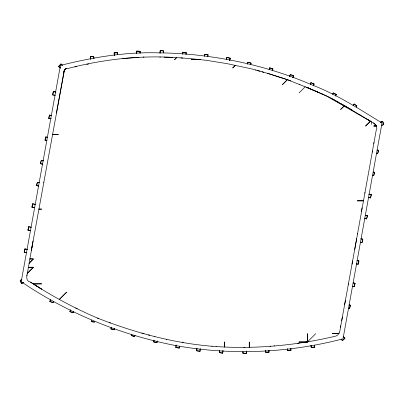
<?xml version="1.0" encoding="UTF-8"?>
<svg xmlns="http://www.w3.org/2000/svg" width="404" height="404" viewBox="0 0 404 404"><rect width="100%" height="100%" fill="white"/><g stroke="black" fill="none" stroke-linecap="round" stroke-linejoin="round"><path stroke-width="0.61" d="M297.703 343.375L299.101 343.188L299.101 341.981L307.358 341.981L307.404 333.674L307.409 341.971L315.706 333.674M249.248 347.218L249.283 341.981L249.283 347.218M268.973 350.455L268.948 352.283L267.11 352.293L265.605 352.162L265.625 350.319M265.605 352.162L265.559 350.218M268.948 352.283L268.892 350.389M140.031 53.101L140.072 51.263L136.729 51.111L136.673 53.55M140.102 53.207L140.072 51.263M136.749 53.621L136.729 51.111M246.389 350.98L246.243 353.414L242.905 353.131L242.981 351.904M242.905 353.131L242.915 351.808M246.243 353.414L246.278 351.52M160.014 53.02L160.211 50.586L163.544 50.944L163.453 52.884M163.443 52.166L163.544 50.944M160.085 53.096L160.211 50.586M32.108 246.309L27.664 271.634C26.816 275.478 25.174 281.174 30.628 282.209C52.131 296.208 74.79 308.489 98.44 318.463M179.416 346.238L179.224 348.041L175.912 347.561L176.164 345.137M26.922 275.866L26.982 275.276M204.439 56.095L204.641 54.277L206.474 54.444L208.025 54.813L207.813 56.666M207.823 55.944L207.959 54.727M361.55 211.59L361.964 207.848M371.271 124.351L371.549 121.862L325.685 95.551L310.277 88.83L287.31 79.649L267.751 73.397L252.081 68.993L226.972 63.63L206.419 60.317L189.345 58.494L172.483 57.363L164.049 57.186M186.012 53.884L186.153 52.666L182.835 52.207L182.628 54.025M200.273 348.854L199.99 351.278L196.894 350.879L196.612 350.728L196.889 348.238M199.99 351.278L200.192 348.753M204.51 56.166L204.641 54.277M196.677 350.813L196.955 348.374M222.973 350.707L222.695 353.131L219.377 352.667L219.589 350.839M182.699 54.096L182.835 52.207M186.002 54.606L186.153 52.666M175.912 347.561L176.134 345.011M179.224 348.041L179.361 346.162M219.377 352.667L219.534 350.728M222.695 353.131L222.907 350.627M26.598 252.702L24.2 252.237L24.836 249.182L25.008 248.909L27.447 249.389M30.34 230.548L27.947 230.083L28.578 227.028L28.75 226.755L31.189 227.23M34.35 207.611L31.951 207.146L32.583 204.091L32.759 203.818L35.199 204.298M38.39 186.012L36.597 185.668L36.91 183.855L37.4 182.34L39.233 182.694M42.89 164.236L40.496 163.772L41.208 160.499L43.132 160.802M46.844 140.617L45.046 140.269L45.359 138.461L45.849 136.941L47.682 137.299M50.561 118.746L48.763 118.397L49.081 116.589L49.571 115.069L51.399 115.428M55.03 95.349L52.636 94.884L53.267 91.829L53.439 91.556L55.883 92.036M356.681 238.607L340.779 325.791C340.052 329.31 340.057 334.674 336.057 336.032C296.9 345.415 256.282 349.213 216.069 346.561M357.116 260.529L358.914 260.893L358.585 262.701L358.085 264.216L356.252 263.842M368.913 194.137L371.306 194.617L370.569 197.884L368.65 197.566M361.014 238.804L362.807 239.168L362.07 242.43L360.762 242.238M365.585 215.231L367.377 215.595L367.049 217.403L366.549 218.917L364.721 218.544M373.291 172.048L374.488 172.291L374.16 174.099L373.75 175.558L372.438 175.366M377.275 150.061L378.472 150.298L378.144 152.106L377.735 153.565L376.427 153.374M340.557 327.23L340.779 325.791M349.182 304.939L350.374 305.197L350.021 307L349.586 308.449L348.283 308.242M353.248 282.886L355.035 283.275L354.682 285.078L354.162 286.582L352.333 286.184M229.73 60.555L230.144 58.136L226.856 57.489L226.548 59.292M31.34 250.647L33.083 240.981M226.614 59.368L226.856 57.489M229.775 60.676L230.144 58.136M357.5 234.042L357.565 233.699M364.863 193.183L364.984 192.526M372.261 152.151L372.463 151.01M43.773 182.376L43.824 182.113M354.732 249.414L376.154 130.537C378.381 126.624 374.872 123.397 371.549 121.862M63.216 75.821C63.261 72.104 64.17 67.407 68.695 68.286C102.535 59.58 137.547 55.474 172.483 57.363M31.371 250.47L64.398 69.917L56.409 113.115M341.688 320.801L342.375 317.069M344.622 304.762L345.405 300.465M348.334 284.441L348.44 283.861M352.046 264.125L352.626 260.949M27.179 274.069L27.315 273.397L33.406 267.251L28.431 267.251M157.323 340.92L156.929 342.708L155.126 342.345L153.677 341.91L154.07 340.112M153.677 341.91L153.889 340.602M156.929 342.708L157.121 341.451M52.636 94.884L53.439 91.556M27.947 230.083L28.75 226.755M247.334 64.019L247.753 62.236L250.995 63.08L250.763 64.382M250.712 64.271L250.995 63.08M48.763 118.397L49.571 115.069M45.046 140.269L45.849 136.941M40.496 163.772L41.299 160.444M36.597 185.668L37.4 182.34M31.951 207.146L32.759 203.818M24.2 252.237L25.008 248.909M247.399 64.095L247.753 62.236M114.483 328.604L114.201 329.79L112.408 329.396L110.964 328.932L111.252 327.735M134.911 335.28L134.628 336.466L132.835 336.072L131.391 335.608L131.679 334.416M91.253 321.266C99.798 322.377 89.415 322.978 91.546 320.054M110.964 328.932L111.206 327.629M131.391 335.608L131.633 334.305M114.201 329.79L114.418 328.538M134.628 336.466L134.845 335.214M377.644 153.621L378.472 150.298M373.66 175.614L374.488 172.291M370.478 197.94L371.306 194.617M366.549 218.917L367.377 215.595M361.979 242.486L362.807 239.168M358.085 264.216L358.914 260.893M73.508 311.454L73.205 312.635L69.983 311.742L70.432 309.954M69.983 311.742L70.387 309.838M73.205 312.635L73.437 311.388M354.162 286.582L355.035 283.275M349.5 308.505L350.374 305.197M53.444 301.359L53.116 302.535L51.338 302.076L49.914 301.561L50.242 300.379M49.914 301.561L50.369 299.667M53.116 302.535L53.379 301.293M269.16 69.614L269.675 67.857L271.448 68.337L272.912 68.963L272.387 70.756M272.523 70.049L272.862 68.867M269.221 69.695L269.675 67.857M289.693 76.316L290.264 74.578L292.021 75.119L293.466 75.795L292.88 77.568M292.844 77.452L293.42 75.7M289.749 76.401L290.264 74.578M310.282 84.456L310.908 82.734L312.651 83.33L314.07 84.052L313.428 85.805M313.398 85.683L314.029 83.956M310.338 84.537L310.908 82.734M23.715 282.527L21.488 283.517L20.2 280.426L21.387 279.81M338.784 333.674L332.31 333.674L338.794 333.664L339.108 332.946M381.411 125.487L383.755 124.558L383.755 124.24L382.623 121.326L380.381 122.205M332.739 94.087L333.25 92.976L334.936 93.708L336.259 94.435L335.774 95.667M335.497 96.112L336.259 94.435M332.795 94.162L333.25 92.976M353.111 105.555L354.111 104.025L356.868 105.919L356.207 107.065M356.202 106.949L356.868 105.919M353.141 105.651L354.111 104.025M60.423 68.054L58.636 66.397L60.964 63.994L62.468 65.261M343.269 336.527L344.94 338.264L342.496 340.552L341.072 339.193M29.139 263.221L33.406 258.949L29.886 258.944L33.406 258.949L29.139 263.196M27.326 273.331L33.406 267.251L28.416 267.327M59.307 299.47L66.62 292.163L59.297 299.465M299.101 92.89L305.237 86.754M375.356 124.573L373.826 126.104L376.594 126.104M373.993 142.546L373.826 143.465M58.636 66.397L61.07 63.994M344.526 105.661L340.612 109.499L344.481 105.631L340.612 103.469M342.39 340.552L344.94 338.264M21.488 283.517L23.195 282.654M20.2 280.426L21.882 279.679M380.336 122.326L382.623 121.326M381.543 125.346L383.8 124.462M65.7 68.574L66.12 68.483L64.256 70.347L66.195 68.468L66.877 68.402M76.669 66.564L74.922 66.943M86.845 64.362L88.622 63.978M90.658 59.257L90.324 56.843L93.652 56.464L93.986 58.383M304.227 342.511L308.318 341.814M114.292 55.318L114.125 52.884L117.468 52.732L117.67 54.666M314.453 345.339L314.57 347.167L312.736 347.319L311.146 347.228L311.029 345.364M90.324 56.843L93.733 56.53M122.24 58.55L138.865 57.358M274.19 345.869L274.594 345.839M270.003 346.162L270.448 346.132M290.91 348.692L290.925 350.526L287.577 350.465L287.496 349.147M243.849 347.415L244.91 347.374M114.125 52.884L117.549 52.808M311.146 347.228L314.57 347.167M143.021 57.065L143.976 57.05M200.455 59.681L191.163 59.681L199.465 59.625L197.879 59.403M38.895 209.131L41.708 209.131L38.905 209.075M299.101 341.981L307.378 341.976M159.812 57.095L160.519 57.11M287.502 350.389L290.925 350.526M265.529 352.081L268.862 352.258M136.815 51.131L140.143 51.338M180.871 57.883L182.861 58.019M211.898 346.152L212.181 346.178M216.266 346.582C175.387 343.774 135.461 332.911 97.404 318.074M242.839 353.051L246.162 353.384M160.297 50.616L163.61 51.025M204.722 54.308L208.025 54.813M182.916 52.237L186.214 52.752M219.311 352.581L222.614 353.101M196.612 350.728L199.909 351.243M175.846 347.475L179.144 348.011M53.348 91.617L55.757 92.082M49.48 115.125L51.288 115.473M45.758 137.001L47.566 137.35M41.208 160.499L43.617 160.964M37.309 182.396L39.117 182.744M32.668 203.879L35.077 204.343M28.659 226.811L31.068 227.275M24.917 248.97L27.326 249.435M52.672 94.809L55.116 95.288M48.803 118.316L51.247 118.796M45.081 140.193L46.92 140.552M40.531 163.691L42.364 164.054M36.633 185.588L38.466 185.946M31.992 207.07L34.436 207.55M27.982 230.007L30.426 230.487M24.24 252.162L26.684 252.641M376.533 153.323L377.735 153.565M372.544 175.316L373.75 175.558M368.761 197.521L370.569 197.884M364.832 218.498L366.64 218.857M360.868 242.188L362.07 242.43M356.368 263.797L358.171 264.155M377.215 150.126L378.437 150.379M373.23 172.119L374.447 172.372M368.827 194.198L371.266 194.698M365.509 215.297L367.337 215.67M360.939 238.87L362.772 239.244M357.045 260.595L358.873 260.969M226.937 57.525L230.204 58.227M353.051 286.269L354.247 286.527M348.389 308.191L349.586 308.449M353.172 282.951L355 283.35M349.122 305.005L350.339 305.272M166.256 339.264L166.827 339.39M154.671 336.608L154.949 336.673M153.621 341.819L156.848 342.668M141.925 333.093L144.036 333.674M148.435 334.891L149.647 335.224M247.829 62.277L251.046 63.17M255.591 69.978L256 70.094M257.585 70.538L259.918 71.195M262.07 71.801L263.832 72.296M110.913 328.836L114.125 329.75M131.34 335.517L134.552 336.426M69.927 311.646L73.129 312.595M268.539 73.634L267.751 73.397L287.355 79.664L282.492 84.588L287.401 79.679L290.799 80.891M49.864 301.465L53.04 302.49M269.746 67.902L272.912 68.963M290.34 74.629L293.466 75.795M109.484 322.599L110.519 322.988M299.339 84.35L299.93 84.588M310.984 82.785L314.07 84.052M307.404 87.638L310.277 88.83M317.978 92.193L306.454 87.244L329.528 97.268L352.066 110.045M321.831 93.869L322.665 94.233M75.674 308.015L77.209 308.767M333.315 93.031L336.295 94.536M332.31 98.828L333.29 99.374M333.83 99.677L336.547 101.197M337.052 101.48L339.153 102.656M344.577 105.686L371.029 121.569L370.468 121.235L365.524 126.104L370.423 121.205L367.044 119.145M30.628 282.209L33.234 283.861L41.708 283.861L33.406 283.911L41.708 289.183M359.555 114.595L360.095 114.923M34.249 284.502L41.36 288.971M354.167 104.091L356.889 106.025M373.594 123.094L374.518 123.836M58.706 66.352L60.57 68.049M60.964 63.994L62.317 65.246M375.882 125.094L375.402 124.614L373.826 126.104L376.573 126.063L376.255 125.548M343.142 336.532L344.864 338.31M341.234 339.249L342.496 340.552M20.24 280.331L21.473 283.431M382.639 121.417L383.755 124.558M93.652 56.464L93.905 58.287M90.41 56.853L90.743 59.322M182.931 342.531L182.861 341.981L182.861 342.521M117.468 52.732L117.594 54.57M114.211 52.899L114.372 55.383M311.105 345.46L311.221 347.299M314.368 345.284L314.484 347.152M287.562 348.627L287.577 350.465M290.835 348.637L290.84 350.505M224.371 341.981L224.366 347.011L224.371 341.981M382.017 122.988L343.016 338.825C288.673 353.046 231.144 355.555 175.826 345.597C120.624 334.901 67.766 313.272 21.205 281.704L60.408 65.504L62.974 64.802C94.273 57.035 126.407 51.818 158.747 52.884C181.477 53.015 204.156 55.368 226.523 59.363C256.005 64.726 284.966 73.175 312.464 85.118C337.234 94.627 359.489 109.216 382.017 122.988M176.629 57.6L174.558 59.681L176.634 57.6M235.315 65.342L232.679 67.983L235.345 65.347M363.489 200.808L357.222 200.828L363.489 200.828M58.317 134.406L52.525 134.416L58.317 134.406"/></g></svg>
